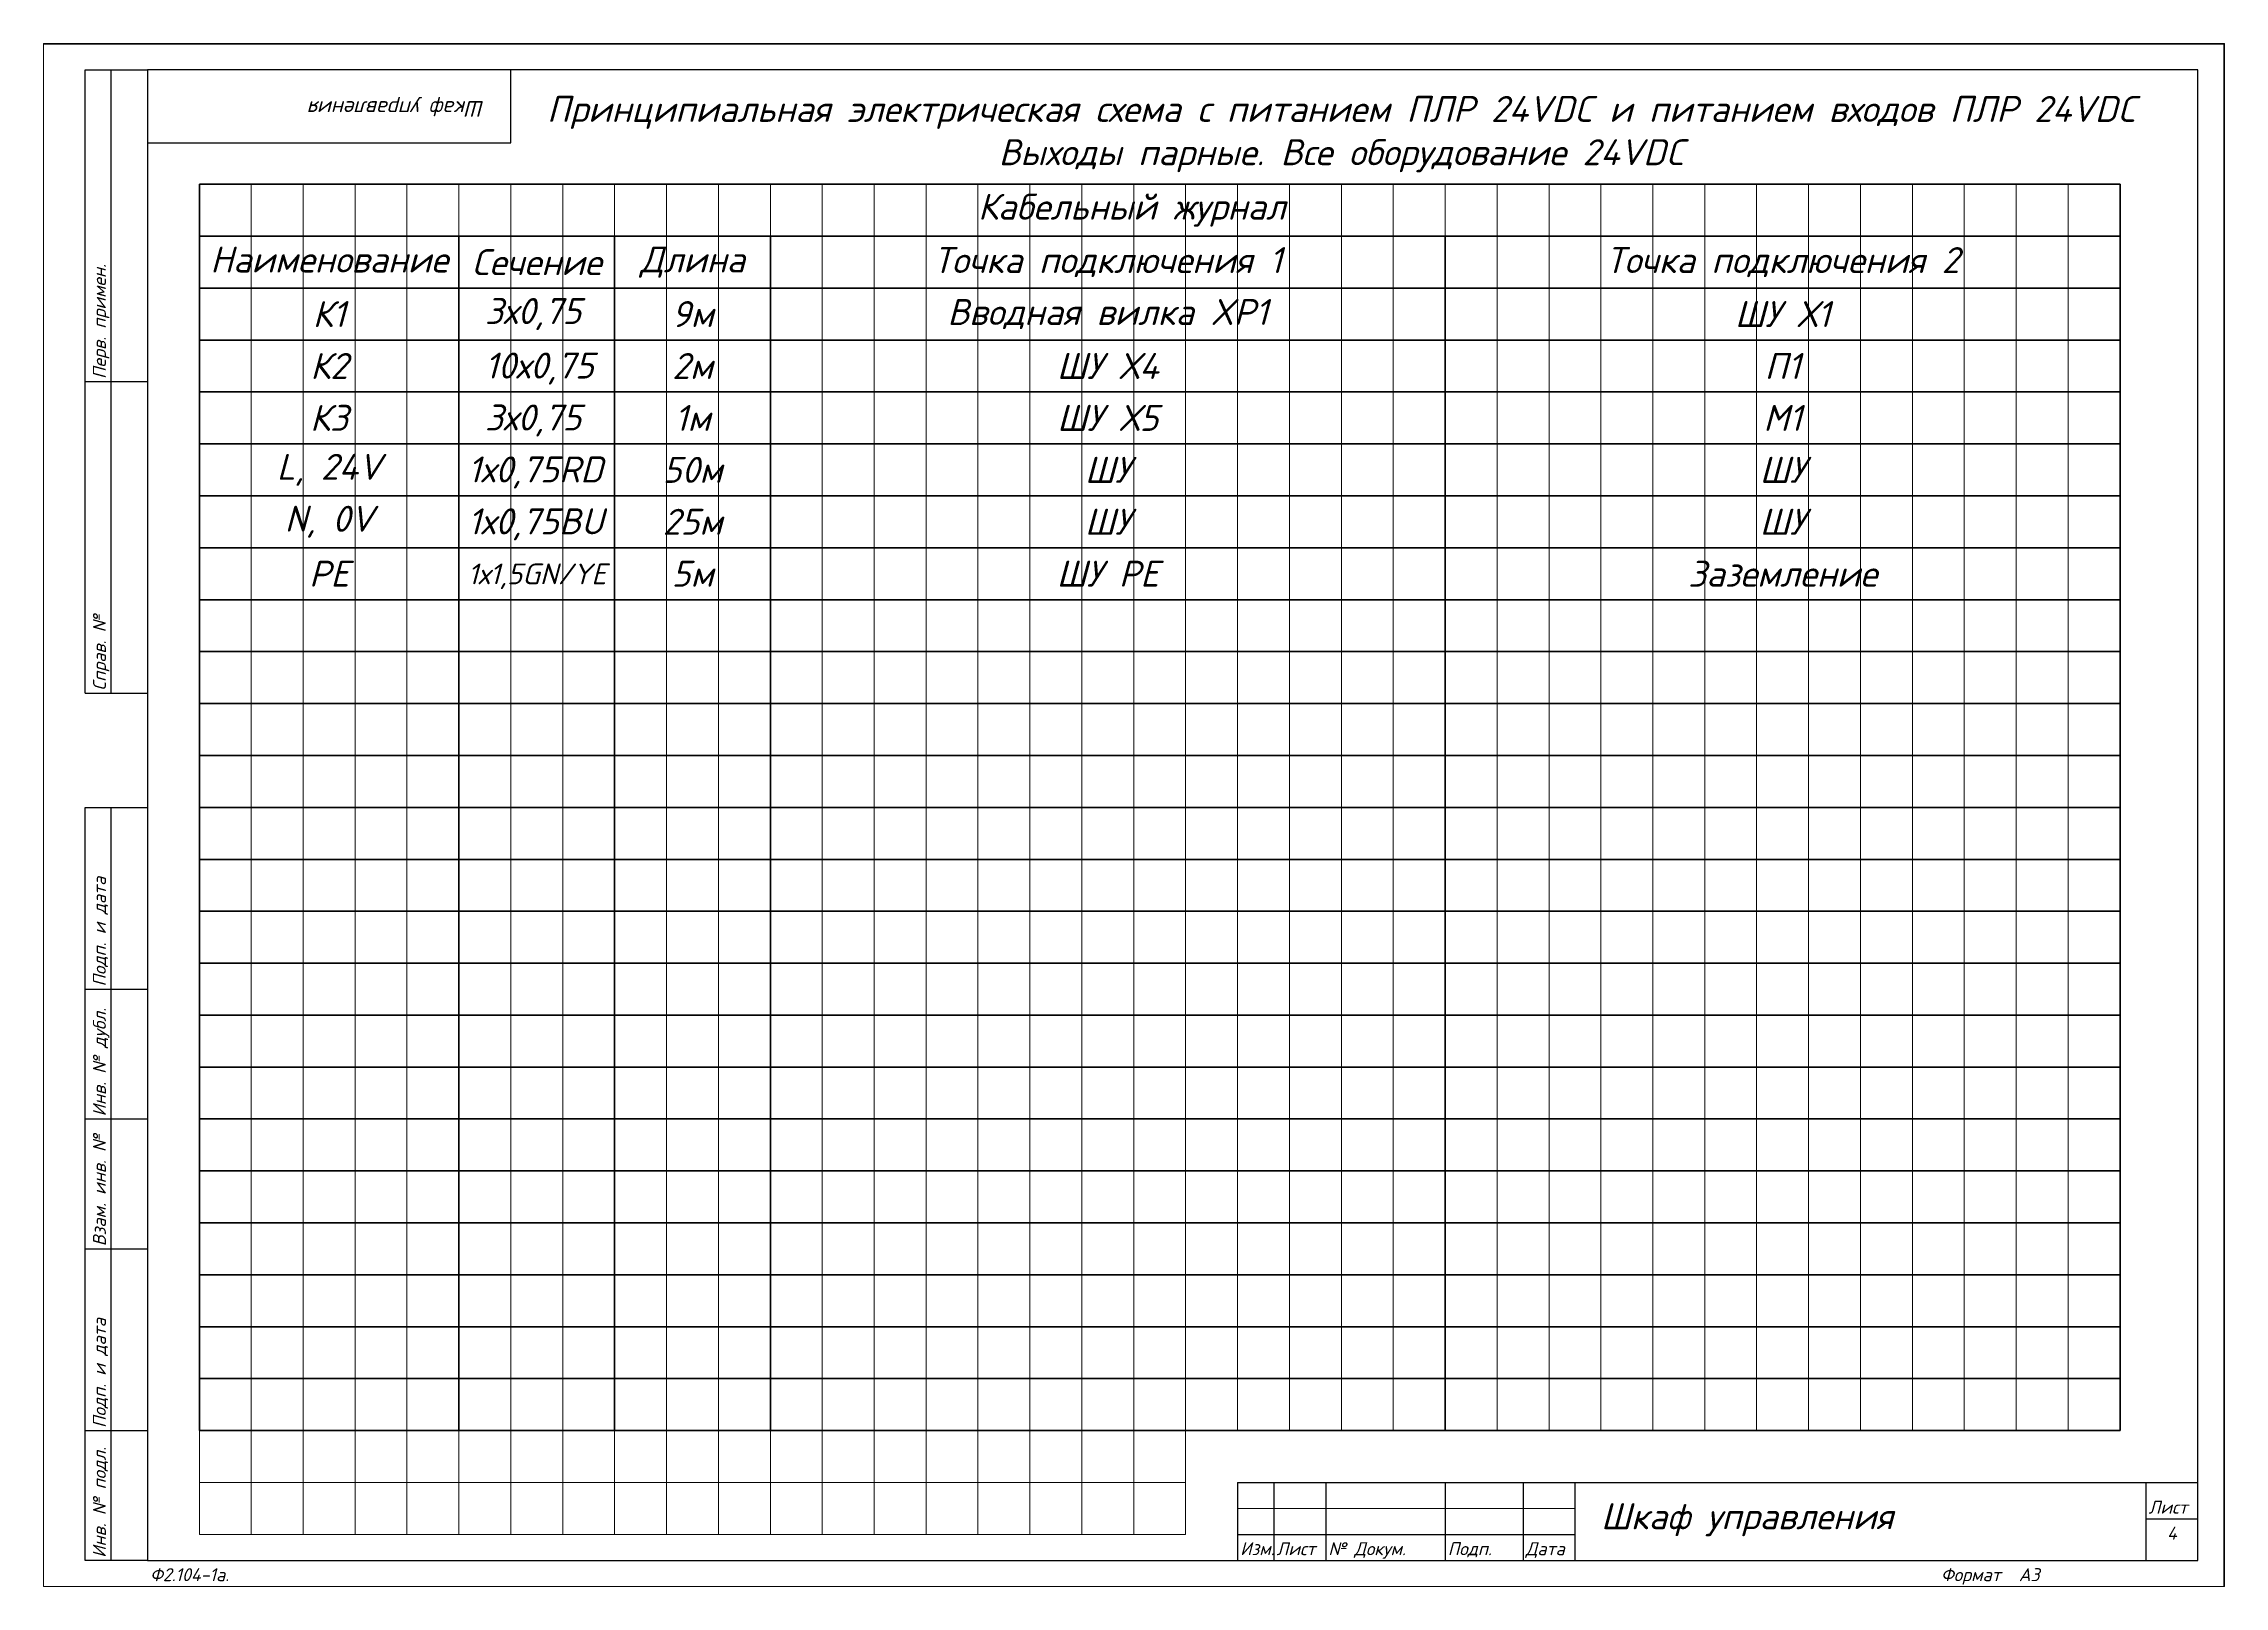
# Paper-space layout 'ДЭ27 15.01.31 Эл4' of a CAD drawing. Header units: millimetres. Extents: x 0 to 420, y 0 to 297.
# The model-space entities are those that its viewports show. They can reach past a viewport. Long polylines and large blocks are cut down to what shows.
import ezdxf
from ezdxf.enums import TextEntityAlignment as Align

# ---------------------------------------------------------------- set-up
doc = ezdxf.new("R2010")
doc.units = ezdxf.units.MM
doc.layers.add('4', color=4, linetype='Continuous', lineweight=15)
doc.layers.add('Основная', color=7, linetype='Continuous', lineweight=30)
doc.layers.add('Привязки', color=2, linetype='Continuous', lineweight=0, plot=False, transparency=0.8)
doc.layers.add('рамка', color=253, linetype='Continuous', lineweight=5, transparency=0.8)
doc.styles.add('текст', font='isocpeui.ttf')

# ---------------------------------------------------------------- blocks, each defined once
blk = doc.blocks.new('*U434')
at = {"layer": 'Привязки'}
blk.add_line((350, 1300), (-1850, 1300), dxfattribs=at)
blk = doc.blocks.new('*U435')
at = {"layer": 'Привязки', "color": 0, "linetype": 'ByBlock', "lineweight": -2, "transparency": 16777216}
blk.add_blockref('*U434', (14100, 0), dxfattribs=at)
blk = doc.blocks.new('*U110')
for p, q in [((8, 232), (8, 292)), ((8, 292), (20, 292)), ((13, 232), (13, 292)), ((90, 292), (90, 292)), ((90, 292), (90, 292)), ((90, 278), (90, 292)), ((90, 292), (90, 292)), ((90, 292), (90, 292)), ((90, 292), (90, 292)), ((20, 278), (90, 278)), ((8, 232), (20, 232)), ((8, 172), (8, 232)), ((13, 172), (13, 232)), ((8, 172), (20, 172)), ((8, 115), (8, 150)), ((8, 150), (20, 150)), ((13, 115), (13, 150)), ((8, 90), (8, 115)), ((8, 115), (20, 115)), ((13, 90), (13, 115)), ((8, 65), (8, 90)), ((8, 90), (20, 90)), ((13, 65), (13, 90)), ((8, 30), (8, 65)), ((8, 65), (20, 65)), ((13, 30), (13, 65)), ((8, 5), (8, 30)), ((8, 30), (20, 30)), ((13, 5), (13, 30)), ((230, 20), (415, 20)), ((230, 20), (230, 5)), ((237, 20), (237, 5)), ((247, 20), (247, 5)), ((270, 20), (270, 5)), ((285, 20), (285, 5)), ((295, 20), (295, 5)), ((405, 20), (405, 5)), ((415, 20), (415, 20)), ((415, 20), (415, 20)), ((405, 13), (415, 13)), ((230, 10), (295, 10)), ((20, 5), (8, 5)), ((230, 5), (295, 5)), ((415, 5), (415, 5)), ((415, 5), (415, 5)), ((415, 5), (415, 5)), ((415, 5), (415, 5)), ((415, 5), (415, 5)), ((415, 5), (415, 5)), ((415, 5), (415, 5))]:
    blk.add_line(p, q)
blk.add_lwpolyline([(20, 5), (415, 5), (415, 292), (20, 292)], close=True)
at = {"layer": '4'}
for p, q in [((230, 15), (295, 15)), ((415, 5), (415, 5)), ((415, 5), (415, 5)), ((415, 5), (415, 5)), ((415, 5), (415, 5)), ((415, 5), (415, 5)), ((415, 5), (415, 5)), ((415, 5), (415, 5)), ((415, 5), (415, 5)), ((415, 5), (415, 5))]:
    blk.add_line(p, q, dxfattribs=at)
at = {"layer": 'Привязки'}
blk.add_lwpolyline([(0, 0), (420, 0), (420, 297), (0, 297)], close=True, dxfattribs=at)
at = {"layer": 'рамка'}
blk.add_lwpolyline([(0, 297), (420, 297), (420, 0), (0, 0)], close=True, dxfattribs=at)
at = {"style": 'текст'}
for s, p in [('Перв. примен.', (12, 232.5)), ('Справ. №', (12, 172.5)), ('Подп. и дата', (12, 115.5)), ('Инв. № дубл.', (12, 90.5)), ('Взам. инв. №', (12, 65.5)), ('Подп. и дата', (12, 30.5)), ('Инв. № подл.', (12, 5.5))]:
    blk.add_text(s, height=2.5, rotation=90, dxfattribs=at).set_placement(p)
for s, height, p in [('Лист', 2.5, (405.5, 14)), ('Изм.', 2.5, (230.5, 6)), ('Лист', 2.5, (237.5, 6)), ('№ Докум.', 2.5, (247.5, 6)), ('Подп.', 2.5, (270.5, 6)), ('Дата', 2.5, (285.5, 6)), ('Ф2.104-1.', 0.005, (20, 4.99)), ('Разраб.', 0.0000135, (415, 5)), ('Пров.', 0.0000135, (415, 5)), ('Т.контр.', 0.0000135, (415, 5)), ('Н.контр.', 0.0000135, (415, 5)), ('Утв.', 0.0000135, (415, 5)), ('Лит.', 0.0000135, (415, 5)), ('Масса', 0.0000135, (415, 5)), ('Масштаб', 0.0000135, (415, 5)), ('Листов', 0.0000135, (415, 5)), ('Ф2.104-1а.', 2.5, (20.5, 1)), ('Формат', 2.5, (365.5, 1)), ('А3', 2.5, (380.5, 1)), ('А4', 0.025, (419.61, 0.01)), ('А2', 0.00833, (419.87, 0)), ('А1', 0.00625, (419.9, 0)), ('А0', 0.005, (419.92, 0))]:
    blk.add_text(s, height=height, dxfattribs=at).set_placement(p)
for tag, p, height in [('12', (90, 292), 0.00000373), ('13', (90, 292), 0.00000373), ('27', (90, 292), 0.00000522), ('29', (105, 249), 3.5), ('ИЗМ2', (230.5, 16), 2.5), ('ЛИСТИЗМ2', (237.5, 16), 2.5), ('№ДОКУМИЗМ2', (247.5, 16), 2.5), ('28', (415, 20), 0.0000438), ('ИЗМ1', (230.5, 11), 2.5), ('ЛИСТИЗМ1', (237.5, 11), 2.5), ('№ДОКУМИЗМ1', (247.5, 11), 2.5), ('ПОДПИЗМ1', (270.5, 11), 2.5), ('ДАТАИЗМ1', (285.5, 11), 2.5), ('ДАТАНКОНТР', (285.5, 11), 2.5), ('ОБОЗНАЧЕНИЕ', (300, 11), 5), ('ДАТАУТВ', (285.5, 6), 2.5), ('РАЗРАБ', (415, 5), 0.0000135), ('ЛИСТОВ', (415, 5), 0.0000135), ('ПРОВ', (415, 5), 0.0000135), ('ТКОНТР', (415, 5), 0.0000135), ('НКОНТР', (415, 5), 0.0000135), ('УТВ', (415, 5), 0.0000135), ('10', (415, 5), 0.0000135), ('11', (415, 5), 0.0000135), ('ПОДПИЗМ2', (415, 5), 0.0000135), ('ДАТАИЗМ2', (415, 5), 0.0000135), ('ИЗМ3', (415, 5), 0.0000135), ('ЛИСТИЗМ3', (415, 5), 0.0000135), ('№ДОКУМИЗМ3', (415, 5), 0.0000135), ('ПОДПИЗМ3', (415, 5), 0.0000135), ('ДАТАИЗМ3', (415, 5), 0.0000135), ('ИЗМ4', (415, 5), 0.0000135), ('ЛИСТИЗМ4', (415, 5), 0.0000135), ('№ДОКУМИЗМ4', (415, 5), 0.0000135), ('ПОДПИЗМ4', (415, 5), 0.0000135), ('ДАТАИЗМ4', (415, 5), 0.0000135), ('ДАТАРАЗРАБ', (415, 5), 0.0000135), ('ДАТАПРОВ', (415, 5), 0.0000135), ('ДАТАТКОНТР', (415, 5), 0.0000135)]:
    blk.add_attdef(tag, p, '', height=height, dxfattribs=at)
for tag, p, height, rotation in [('ОБОЗНАЧЕНИЕ-ВЕРХ', (85, 286), 3.5, 180), ('ПРИМЕНЯЕМОСТЬ', (19, 232.5), 2.5, 90), ('СПРАВ№', (19, 172.5), 2.5, 90), ('ДАТАУЧЁТАДУБЛ', (19, 115.5), 2.5, 90), ('ИНВ№ДУБЛ', (19, 90.5), 2.5, 90), ('ВЗАМИНВ№', (19, 65.5), 2.5, 90), ('ДАТАУЧЁТА', (19, 30.5), 2.5, 90), ('ИНВ№ПОДЛ', (19, 5.5), 2.5, 90)]:
    blk.add_attdef(tag, p, '', height=height, rotation=rotation, dxfattribs=at)
blk.add_attdef('30', text='', height=5, dxfattribs=at).set_placement((355, 34), align=Align.MIDDLE)
for tag, height, p in [('ЛИСТ', 2.5, (410, 9)), ('НАИМЕНОВАНИЕ1', 0.000027, (415, 5)), ('НАИМЕНОВАНИЕ2', 0.0000189, (415, 5)), ('НАИМЕНОВАНИЕ3', 0.0000189, (415, 5)), ('НАИМЕНОВАНИЕ4', 0.0000135, (415, 5)), ('МАССА', 0.0000189, (415, 5)), ('МАСШТАБ', 0.0000189, (415, 5)), ('МАТЕРИАЛ1', 0.0000135, (415, 5)), ('МАТЕРИАЛ2', 0.0000135, (415, 5)), ('МАТЕРИАЛ3', 0.0000135, (415, 5)), ('ПРЕДПРИЯТИЕ1', 0.0000189, (415, 5)), ('ПРЕДПРИЯТИЕ2', 0.0000189, (415, 5)), ('ПРЕДПРИЯТИЕ3', 0.0000189, (415, 5))]:
    blk.add_attdef(tag, text='', height=height, dxfattribs=at).set_placement(p, align=Align.CENTER)
for tag in ['ЛИТЕРА', 'ЛИТЕРА2', 'ЛИТЕРА3']:
    blk.add_attdef(tag, text='', height=0.0000135, dxfattribs=at).set_placement((415, 5), align=Align.RIGHT)
for tag in ['ИНДЕКС', 'ИНДЕКС2', 'ИНДЕКС3']:
    blk.add_attdef(tag, text='', height=0.0000135, dxfattribs=at).set_placement((415, 5), align=Align.TOP_LEFT)

msp = doc.modelspace()

# ---------------------------------------------------------------- linework, layer by layer
at = {"layer": 'Основная'}
for p, q in [((21890, 13073), (22260, 13073)), ((21890, 13063), (21890, 13073)), ((22260, 13073), (22260, 13063)), ((22260, 13063), (21890, 13063)), ((21890, 13063), (21890, 12833)), ((21940, 13063), (21940, 12833)), ((21970, 13063), (21970, 12833)), ((22000, 13063), (22000, 12833)), ((22130, 13063), (22130, 13053)), ((22260, 12833), (22260, 13063)), ((21890, 13053), (22260, 13053)), ((22130, 13053), (22130, 12833)), ((21890, 13043), (22260, 13043)), ((21890, 13033), (22260, 13033)), ((21890, 13023), (22260, 13023)), ((21890, 13013), (22260, 13013)), ((21890, 13003), (22260, 13003)), ((21890, 12993), (22260, 12993)), ((21890, 12983), (22260, 12983)), ((21890, 12973), (22260, 12973)), ((21890, 12963), (22260, 12963)), ((21890, 12953), (22260, 12953)), ((21890, 12943), (22260, 12943)), ((21890, 12933), (22260, 12933)), ((21890, 12923), (22260, 12923)), ((21890, 12913), (22260, 12913)), ((21890, 12903), (22260, 12903)), ((21890, 12893), (22260, 12893)), ((21890, 12883), (22260, 12883)), ((21890, 12873), (22260, 12873)), ((21890, 12863), (22260, 12863)), ((21890, 12853), (22260, 12853)), ((21890, 12843), (22260, 12843)), ((21890, 12833), (22260, 12833))]:
    msp.add_line(p, q, dxfattribs=at)
at = {"layer": 'Привязки'}
for p, q in [((21890, 13073), (22260, 13073)), ((21890, 12813), (21890, 13073)), ((21900, 13073), (21900, 12813)), ((21910, 13073), (21910, 12813)), ((21920, 13073), (21920, 12813)), ((21930, 13073), (21930, 12813)), ((21940, 13073), (21940, 12813)), ((21950, 13073), (21950, 12813)), ((21960, 13073), (21960, 12813)), ((21970, 13073), (21970, 12813)), ((21980, 13073), (21980, 12813)), ((21990, 13073), (21990, 12813)), ((22000, 13073), (22000, 12813)), ((22010, 13073), (22010, 12813)), ((22020, 13073), (22020, 12813)), ((22030, 13073), (22030, 12813)), ((22040, 13073), (22040, 12813)), ((22050, 13073), (22050, 12813)), ((22060, 13073), (22060, 12813)), ((22070, 13073), (22070, 12813)), ((22080, 13073), (22080, 12833)), ((22090, 13073), (22090, 12833)), ((22100, 13073), (22100, 12833)), ((22110, 13073), (22110, 12833)), ((22120, 13073), (22120, 12833)), ((22130, 13073), (22130, 12833)), ((22140, 13073), (22140, 12833)), ((22150, 13073), (22150, 12833)), ((22160, 13073), (22160, 12833)), ((22170, 13073), (22170, 12833)), ((22180, 13073), (22180, 12833)), ((22190, 13073), (22190, 12833)), ((22200, 13073), (22200, 12833)), ((22210, 13073), (22210, 12833)), ((22220, 13073), (22220, 12833)), ((22230, 13073), (22230, 12833)), ((22240, 13073), (22240, 12833)), ((22250, 13073), (22250, 12833)), ((22260, 13073), (22260, 12833)), ((21890, 13063), (22260, 13063)), ((21890, 13053), (22260, 13053)), ((21890, 13043), (22260, 13043)), ((21890, 13033), (22260, 13033)), ((21890, 13023), (22260, 13023)), ((21890, 13013), (22260, 13013)), ((21890, 13003), (22260, 13003)), ((21890, 12993), (22260, 12993)), ((21890, 12983), (22260, 12983)), ((21890, 12973), (22260, 12973)), ((21890, 12963), (22260, 12963)), ((21890, 12953), (22260, 12953)), ((21890, 12943), (22260, 12943)), ((21890, 12933), (22260, 12933)), ((21890, 12923), (22260, 12923)), ((21890, 12913), (22260, 12913)), ((21890, 12903), (22260, 12903)), ((21890, 12893), (22260, 12893)), ((21890, 12883), (22260, 12883)), ((21890, 12873), (22260, 12873)), ((21890, 12863), (22260, 12863)), ((21890, 12853), (22260, 12853)), ((21890, 12843), (22260, 12843)), ((21890, 12833), (22080, 12833)), ((22260, 12833), (22080, 12833)), ((22080, 12833), (22080, 12813)), ((21890, 12823), (22080, 12823)), ((22080, 12813), (21890, 12813))]:
    msp.add_line(p, q, dxfattribs=at)

# ---------------------------------------------------------------- block references
ref = msp.add_blockref('*U110', (21440, 12803))
ref.add_attrib('ОБОЗНАЧЕНИЕ', 'Шкаф управления', (21740, 12814), dxfattribs={"height": 5, "style": 'текст'})
ref.add_attrib('ОБОЗНАЧЕНИЕ-ВЕРХ', 'Шкаф управления', (21525, 13089), dxfattribs={"height": 3, "rotation": 180, "style": 'текст'})
ref.add_attrib('НАИМЕНОВАНИЕ1', 'Система', dxfattribs={"height": 0.0000189, "style": 'текст'}).set_placement((21854.99954, 12808.00017), align=Align.CENTER)
ref.add_attrib('НАИМЕНОВАНИЕ2', 'автоматического управления', dxfattribs={"height": 0.0000189, "style": 'текст'}).set_placement((21854.99954, 12808.00014), align=Align.CENTER)
ref.add_attrib('НАИМЕНОВАНИЕ3', 'уровнем', dxfattribs={"height": 0.0000189, "style": 'текст'}).set_placement((21854.99954, 12808.00011), align=Align.CENTER)
ref.add_attrib('РАЗРАБ', 'Соловьев И. П.', (21854.99909, 12808.00014), dxfattribs={"height": 0.0000108, "style": 'текст'})
ref.add_attrib('ЛИСТОВ', '3', (21854.99992, 12808.00009), dxfattribs={"height": 0.0000135, "style": 'текст'})
ref.add_attrib('ЛИСТ', '3', dxfattribs={"height": 2.5, "style": 'текст'}).set_placement((21850, 12812), align=Align.CENTER)
ref.add_attrib('МАТЕРИАЛ2', 'Принципиальная электрическая схема', dxfattribs={"height": 0.0000135, "style": 'текст'}).set_placement((21854.99954, 12808.00003), align=Align.CENTER)
ref.add_attrib('ПРЕДПРИЯТИЕ1', 'ФГБОУ ДПО "Институт', dxfattribs={"height": 0.0000108, "style": 'текст'}).set_placement((21854.99986, 12808.00006), align=Align.CENTER)
ref.add_attrib('ПРЕДПРИЯТИЕ2', 'развития профессионального', dxfattribs={"height": 0.0000108, "style": 'текст'}).set_placement((21854.99986, 12808.00003), align=Align.CENTER)
ref.add_attrib('ПРЕДПРИЯТИЕ3', 'образования"', dxfattribs={"height": 0.0000108, "style": 'текст'}).set_placement((21854.99986, 12808.00001), align=Align.CENTER)
ref = msp.add_blockref('*U110', (21860, 12803))
ref.add_attrib('ОБОЗНАЧЕНИЕ', 'Шкаф управления', (22160, 12814), dxfattribs={"height": 5, "style": 'текст'})
ref.add_attrib('ОБОЗНАЧЕНИЕ-ВЕРХ', 'Шкаф управления', (21945, 13089), dxfattribs={"height": 3, "rotation": 180, "style": 'текст'})
ref.add_attrib('НАИМЕНОВАНИЕ1', 'Система', dxfattribs={"height": 0.0000189, "style": 'текст'}).set_placement((22274.99954, 12808.00017), align=Align.CENTER)
ref.add_attrib('НАИМЕНОВАНИЕ2', 'автоматического управления', dxfattribs={"height": 0.0000189, "style": 'текст'}).set_placement((22274.99954, 12808.00014), align=Align.CENTER)
ref.add_attrib('НАИМЕНОВАНИЕ3', 'уровнем', dxfattribs={"height": 0.0000189, "style": 'текст'}).set_placement((22274.99954, 12808.00011), align=Align.CENTER)
ref.add_attrib('РАЗРАБ', 'Соловьев И. П.', (22274.99909, 12808.00014), dxfattribs={"height": 0.0000108, "style": 'текст'})
ref.add_attrib('ЛИСТОВ', '3', (22274.99992, 12808.00009), dxfattribs={"height": 0.0000135, "style": 'текст'})
ref.add_attrib('ЛИСТ', '4', dxfattribs={"height": 2.5, "style": 'текст'}).set_placement((22270, 12812), align=Align.CENTER)
ref.add_attrib('МАТЕРИАЛ2', 'Принципиальная электрическая схема', dxfattribs={"height": 0.0000135, "style": 'текст'}).set_placement((22274.99954, 12808.00003), align=Align.CENTER)
ref.add_attrib('ПРЕДПРИЯТИЕ1', 'ФГБОУ ДПО "Институт', dxfattribs={"height": 0.0000108, "style": 'текст'}).set_placement((22274.99986, 12808.00006), align=Align.CENTER)
ref.add_attrib('ПРЕДПРИЯТИЕ2', 'развития профессионального', dxfattribs={"height": 0.0000108, "style": 'текст'}).set_placement((22274.99986, 12808.00003), align=Align.CENTER)
ref.add_attrib('ПРЕДПРИЯТИЕ3', 'образования"', dxfattribs={"height": 0.0000108, "style": 'текст'}).set_placement((22274.99986, 12808.00001), align=Align.CENTER)
ref = msp.add_blockref('*U110', (22280, 12803))
ref.add_attrib('ОБОЗНАЧЕНИЕ', 'Шкаф управления', (22580, 12814), dxfattribs={"height": 5, "style": 'текст'})
ref.add_attrib('ОБОЗНАЧЕНИЕ-ВЕРХ', 'Шкаф управления', (22365, 13089), dxfattribs={"height": 3, "rotation": 180, "style": 'текст'})
ref.add_attrib('НАИМЕНОВАНИЕ1', 'Система', dxfattribs={"height": 0.0000189, "style": 'текст'}).set_placement((22694.99954, 12808.00017), align=Align.CENTER)
ref.add_attrib('НАИМЕНОВАНИЕ2', 'автоматического управления', dxfattribs={"height": 0.0000189, "style": 'текст'}).set_placement((22694.99954, 12808.00014), align=Align.CENTER)
ref.add_attrib('НАИМЕНОВАНИЕ3', 'уровнем', dxfattribs={"height": 0.0000189, "style": 'текст'}).set_placement((22694.99954, 12808.00011), align=Align.CENTER)
ref.add_attrib('РАЗРАБ', 'Соловьев И. П.', (22694.99909, 12808.00014), dxfattribs={"height": 0.0000108, "style": 'текст'})
ref.add_attrib('ЛИСТОВ', '3', (22694.99992, 12808.00009), dxfattribs={"height": 0.0000135, "style": 'текст'})
ref.add_attrib('ЛИСТ', '5', dxfattribs={"height": 2.5, "style": 'текст'}).set_placement((22690, 12812), align=Align.CENTER)
ref.add_attrib('МАТЕРИАЛ2', 'Принципиальная электрическая схема', dxfattribs={"height": 0.0000135, "style": 'текст'}).set_placement((22694.99954, 12808.00003), align=Align.CENTER)
ref.add_attrib('ПРЕДПРИЯТИЕ1', 'ФГБОУ ДПО "Институт', dxfattribs={"height": 0.0000108, "style": 'текст'}).set_placement((22694.99986, 12808.00006), align=Align.CENTER)
ref.add_attrib('ПРЕДПРИЯТИЕ2', 'развития профессионального', dxfattribs={"height": 0.0000108, "style": 'текст'}).set_placement((22694.99986, 12808.00003), align=Align.CENTER)
ref.add_attrib('ПРЕДПРИЯТИЕ3', 'образования"', dxfattribs={"height": 0.0000108, "style": 'текст'}).set_placement((22694.99986, 12808.00001), align=Align.CENTER)
msp.add_blockref('*U435', (8350, 11800), dxfattribs=at)

# ---------------------------------------------------------------- texts
at = {"layer": 'Основная', "style": 'текст'}
for s, width, gutter_width, heights, insert, char_height, attachment_point in [('Принципиальная электрическая схема с питанием ПЛР 24VDC и питанием входов ПЛР 24VDC\\PВыходы парные. Все оборудование 24VDC', 333.9398066, 200, [15.99579], (22110.0003, 13089.99994), 5, 2), ('Кабельный журнал', 61.6342055, 200, [9.9986], (22040, 13068), 5, 4), ('Наименование', 23, 200, [9.9986], (21915, 13058.5), 5, 5), ('Сечение', 23, 200, [9.9986], (21955, 13058), 5, 5), ('Длина', 23, 200, [9.9986], (21985, 13058), 5, 5), ('Точка подключения 1', 125.709665, 199.79134, [6.98908], (22065, 13058), 5, 5), ('Точка подключения 2', 125.709665, 199.79134, [6.98908], (22195, 13058), 5, 5), ('К1', 23, 200, [9.9986], (21915, 13048), 5, 5), ('3х0,75', 23, 200, [9.9986], (21945, 13048), 5, 4), ('9м', 23, 200, [9.9986], (21985, 13048), 5, 5), ('Вводная вилка XP1', 125.709665, 199.79134, [6.98908], (22065, 13048), 5, 5), ('ШУ Х1', 125.709665, 199.79134, [6.98908], (22195, 13048), 5, 5), ('К2', 23, 200, [9.9986], (21915, 13038), 5, 5), ('10х0,75', 23, 200, [9.9986], (21945, 13037.5), 5, 4), ('2м', 23, 200, [9.9986], (21985, 13038), 5, 5), ('ШУ Х4', 125.709665, 199.79134, [6.98908], (22065, 13038), 5, 5), ('П1', 125.709665, 199.79134, [6.98908], (22195, 13038), 5, 5), ('К3', 23, 200, [9.9986], (21915, 13028), 5, 5), ('3х0,75', 29.4956206, 200, [13.36511], (21945, 13027.5), 5, 4), ('1м', 23, 200, [9.9986], (21985, 13028), 5, 5), ('ШУ Х5', 125.709665, 199.79134, [6.98908], (22065, 13028), 5, 5), ('М1', 125.709665, 199.79134, [6.98908], (22195, 13028), 5, 5), ('L, 24V', 23, 200, [9.9986], (21915, 13018), 5, 5), ('1х0,75RD', 29.5088066, 200, [13.8539], (21941.69453, 13017.5), 5, 4), ('50м', 23, 200, [9.9986], (21985, 13018), 5, 5), ('ШУ', 125.709665, 199.79134, [6.98908], (22065, 13018), 5, 5), ('ШУ', 125.709665, 199.79134, [6.98908], (22195, 13018), 5, 5), ('N, 0V', 23, 200, [9.9986], (21915, 13008), 5, 5), ('1х0,75BU', 29.5088066, 200, [13.8539], (21941.69453, 13007.5), 5, 4), ('25м', 23, 200, [9.9986], (21985, 13008), 5, 5), ('ШУ', 125.709665, 199.79134, [6.98908], (22065, 13008), 5, 5), ('ШУ', 125.709665, 199.79134, [6.98908], (22195, 13008), 5, 5), ('PE', 23, 200, [9.9986], (21915, 12998), 5, 5), ('1х1,5GN/YE', 29.5088066, 200, [13.8539], (21941.69453, 12997.5), 4, 4), ('5м', 23, 200, [9.9986], (21985, 12998), 5, 5), ('ШУ PE', 125.709665, 199.79134, [6.98908], (22065, 12998), 5, 5), ('Заземление', 125.709665, 199.79134, [6.98908], (22195, 12998), 5, 5)]:
    msp.add_mtext_dynamic_manual_height_columns(s, width=width, gutter_width=gutter_width, heights=heights, dxfattribs=dict(at, insert=insert, char_height=char_height, attachment_point=attachment_point))

psp = doc.layouts.new('ДЭ27 15.01.31 Эл4')

# ---------------------------------------------------------------- viewports
at = {"layer": 'Основная', "view_target_point": (10397.19296, 3616.94449)}
psp.add_viewport(center=(210, 148.5), size=(420, 297), view_center_point=(11672.85978, 9334.59251), view_height=297.0743742, dxfattribs=at)

doc.saveas('drawing.dxf')
